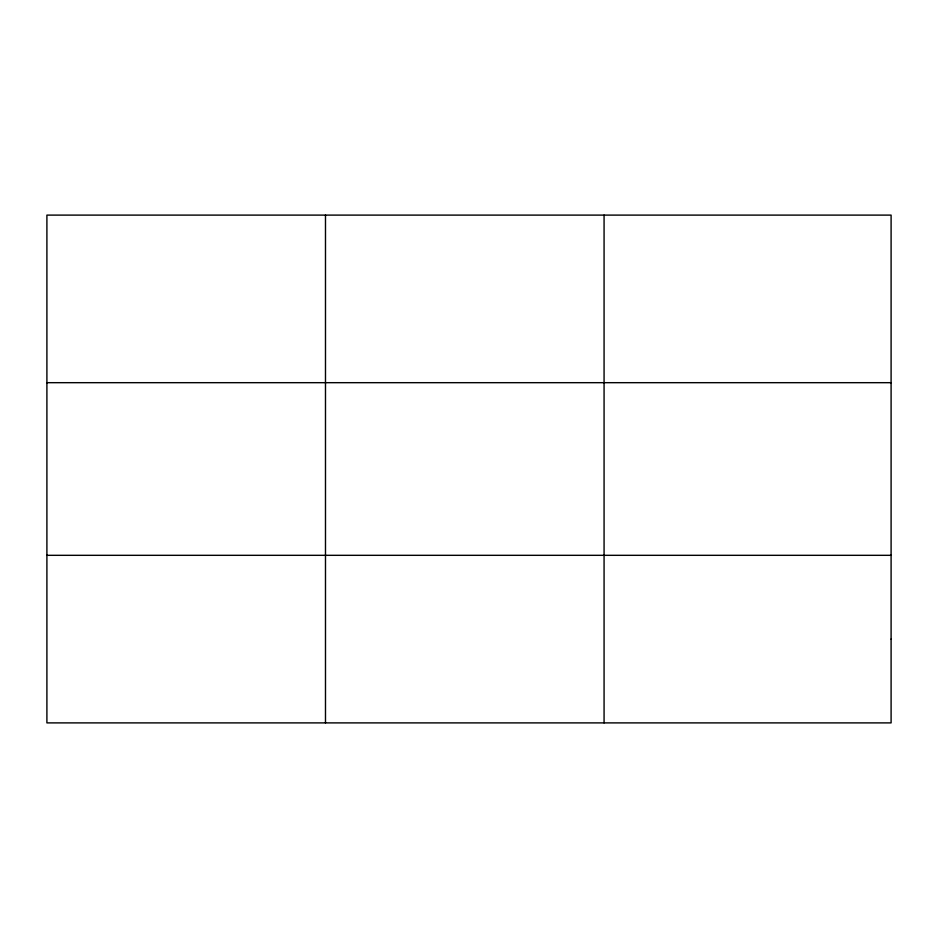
<?xml version="1.0" encoding="UTF-8"?>
<svg xmlns="http://www.w3.org/2000/svg" width="938" height="938" viewBox="0 0 938 938"><rect width="100%" height="100%" fill="white"/><g stroke="black" fill="none" stroke-linecap="round" stroke-linejoin="round"><path stroke-width="1.41" d="M325.486 215.107L325.486 722.893M604.072 215.107L604.072 722.893M46.9 382.681L891.1 382.681M46.9 555.319L891.1 555.319M891.1 639.106L891.1 722.893L46.9 722.893L46.9 215.107L891.1 215.107L891.1 639.106"/></g></svg>
